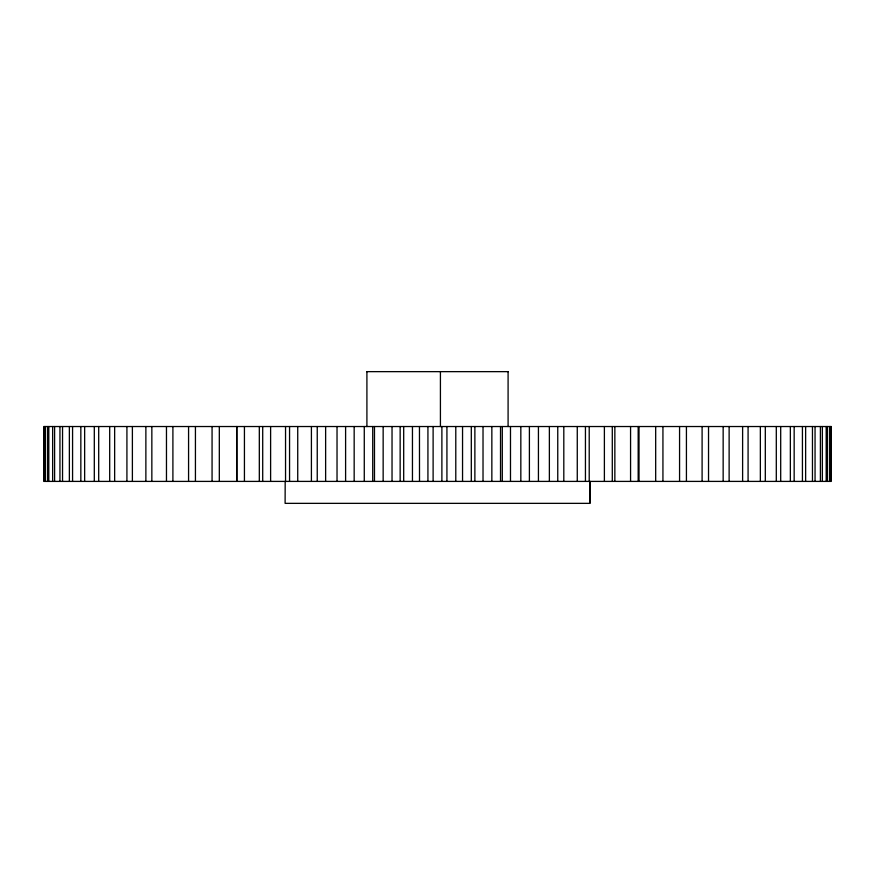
<?xml version="1.0" encoding="UTF-8"?>
<svg xmlns="http://www.w3.org/2000/svg" width="875" height="875" viewBox="0 0 875 875"><rect width="100%" height="100%" fill="white"/><g stroke="black" fill="none" stroke-linecap="round" stroke-linejoin="round"><path stroke-width="1.31" d="M366.767 371.645L508.233 371.645M830.473 426.53L830.473 481.403M829.817 426.53L829.817 481.403M827.509 426.53L827.509 481.403M826.197 426.53L826.197 481.403M822.358 426.53L822.358 481.403M820.4 426.53L820.4 481.403M815.052 426.53L815.052 481.403M812.459 426.53L812.459 481.403M805.634 426.53L805.634 481.403M802.43 426.53L802.43 481.403M794.161 426.53L794.161 481.403M790.355 426.53L790.355 481.403M780.697 426.53L780.697 481.403M776.3 426.53L776.3 481.403M765.308 426.53L765.308 481.403M760.353 426.53L760.353 481.403M748.081 426.53L748.081 481.403M742.613 426.53L742.613 481.403M729.127 426.53L729.127 481.403M723.155 426.53L723.155 481.403M708.531 426.53L708.531 481.403M702.1 426.53L702.1 481.403M686.427 426.53L686.427 481.403M679.569 426.53L679.569 481.403M662.933 426.53L662.933 481.403M655.681 426.53L655.681 481.403M639.013 426.53L639.013 481.403M638.181 426.53L638.181 481.403M630.569 426.53L630.569 481.403M614.852 426.53L614.852 481.403M612.292 426.53L612.292 481.403M604.384 426.53L604.384 481.403M589.892 481.403L589.892 503.355L285.108 503.355L285.184 481.403M589.816 481.403L589.816 503.355M589.214 426.53L589.214 481.403M585.441 426.53L585.441 481.403M577.27 426.53L577.27 481.403M563.806 426.53L563.806 481.403M557.758 426.53L557.758 481.403M549.369 426.53L549.369 481.403M538.431 426.53L538.431 481.403M529.397 426.53L529.397 481.403M520.833 426.53L520.833 481.403M510.486 426.53L510.486 481.403M508.091 371.645L508.091 426.53M502.294 426.53L502.294 481.403M500.522 426.53L500.522 481.403M491.848 426.53L491.848 481.403M483.022 426.53L483.022 481.403M474.873 426.53L474.873 481.403M471.308 426.53L471.308 481.403M462.547 426.53L462.547 481.403M455.788 426.53L455.788 481.403M446.928 426.53L446.928 481.403M441.886 426.53L441.886 481.403M440.42 371.645L440.42 426.53M433.114 426.53L433.114 481.403M427.93 426.53L427.93 481.403M419.464 426.53L419.508 481.403M412.453 426.53L412.453 481.403M403.692 426.53L403.692 481.403M400.148 426.53L400.148 481.403M392.033 426.53L392.033 481.403M383.152 426.53L383.152 481.403M374.478 426.53L374.478 481.403M372.717 426.53L372.717 481.403M366.909 371.645L366.909 426.53M364.273 426.53L364.273 481.403M354.167 426.53L354.167 481.403M345.603 426.53L345.603 481.403M337.028 426.53L337.028 481.403M325.631 426.53L325.631 481.403M317.242 426.53L317.242 481.403M311.413 426.53L311.413 481.403M297.73 426.53L297.73 481.403M289.559 426.53L289.559 481.403M285.545 426.53L285.545 481.403M270.616 426.53L270.616 481.403M262.708 426.53L262.708 481.403M259.317 426.53L259.317 481.403M244.431 426.53L244.431 481.403M236.819 426.53L236.873 481.403M236.72 426.53L236.72 481.403M219.319 426.53L219.319 481.403M212.067 426.53L212.067 481.403M195.431 426.53L195.431 481.403M188.573 426.53L188.573 481.403M172.9 426.53L172.9 481.403M166.469 426.53L166.469 481.403M151.845 426.53L151.845 481.403M145.873 426.53L145.873 481.403M132.388 426.53L132.388 481.403M126.919 426.53L126.919 481.403M114.647 426.53L114.647 481.403M109.692 426.53L109.692 481.403M98.7 426.53L98.7 481.403M94.303 426.53L94.303 481.403M84.645 426.53L84.645 481.403M80.839 426.53L80.839 481.403M72.57 426.53L72.57 481.403M69.366 426.53L69.366 481.403M62.541 426.53L62.541 481.403M59.948 426.53L59.948 481.403M54.6 426.53L54.6 481.403M52.642 426.53L52.642 481.403M48.803 426.53L48.803 481.403M47.491 426.53L47.491 481.403M45.183 426.53L45.183 481.403M44.527 426.53L44.527 481.403M831.25 426.53L43.75 426.53L43.75 481.403L831.25 481.403L831.25 426.53"/></g></svg>
